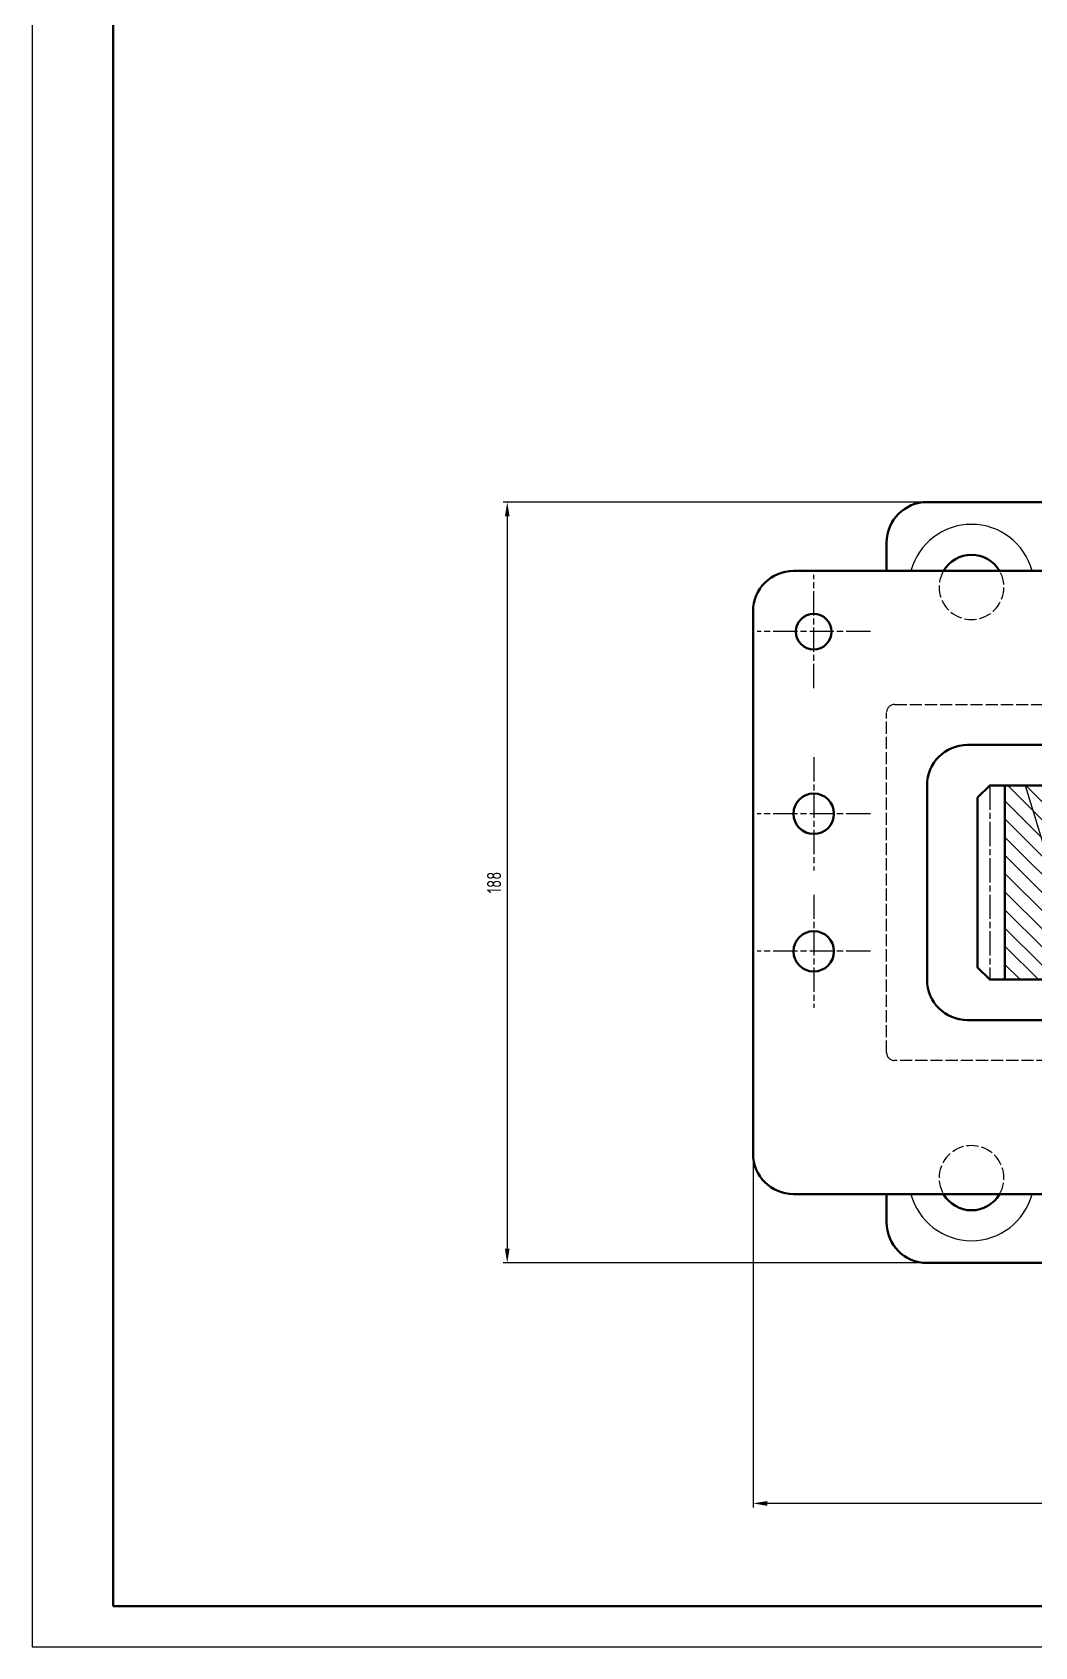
# Model space of a CAD drawing. Header units: millimetres. Extents: x -11122 to -2883, y -3177 to -1688.
# Drawn here: x -9732.6 to -9484.9, y -3176.6 to -2777.7 of the extents above; entities that cross this region are included whole.
import ezdxf

# ---------------------------------------------------------------- set-up
doc = ezdxf.new("R2010")
doc.units = ezdxf.units.MM
doc.header["$LTSCALE"] = 0.5
doc.linetypes.add('AM_ISO02W050', pattern=[7.5, 6, -1.5])
doc.linetypes.add('AM_ISO08W050', pattern=[18, 12, -1.5, 3, -1.5])
for name, color, linetype, lineweight in [('AM_0', 7, 'Continuous', 50), ('AM_0N', 7, 'Continuous', 50), ('AM_3', 6, 'AM_ISO02W050', 25), ('AM_4', 3, 'Continuous', 25), ('AM_5', 3, 'Continuous', 25), ('AM_7', 4, 'AM_ISO08W050', 25), ('Đường tâm', 4, 'AM_ISO08W050', 25)]:
    doc.layers.add(name, color=color, linetype=linetype, lineweight=lineweight)
doc.styles.get("Standard").update_dxf_attribs({"font": 'tcvn+7284-2003i.ttf', "width": 0.8, "height": 3.5})
doc.styles.add('TCVN', font='tcvn+7284-2003i.ttf', dxfattribs={"width": 0.8, "height": 3.5})
doc.dimstyles.new('AM_ISO$0', dxfattribs={"dimtxt": 3.5, "dimasz": 3.5, "dimexe": 1, "dimexo": 1, "dimgap": 1.5, "dimtad": 1, "dimdsep": 46, "dimtxsty": 'Standard', "dimcen": 0, "dimclrd": 256, "dimclre": 256, "dimclrt": 130, "dimadec": 0, "dimazin": 2, "dimtp": 0.1, "dimtm": 0.1, "dimtfac": 0.71, "dimtdec": 3, "dimtmove": 0, "dimatfit": 3, "dimfxl": 1, "dimlwd": -1, "dimlwe": -1, "dimarcsym": 1})

# ---------------------------------------------------------------- blocks, each defined once
blk = doc.blocks.new('*D50')
at = {"layer": 'AM_5', "linetype": 'ByBlock', "transparency": 16777216}
for p, q in [((-9554.49, -3055.76), (-9554.49, -3142.18)), ((-9096.4, -3055.76), (-9096.4, -3142.18)), ((-9099.9, -3141.18), (-9550.99, -3141.18))]:
    blk.add_line(p, q, dxfattribs=at)
at = {"layer": 'AM_5', "transparency": 16777216}
for points in [[(-9550.99, -3140.6), (-9550.99, -3141.77), (-9554.49, -3141.18)], [(-9099.9, -3140.6), (-9099.9, -3141.77), (-9096.4, -3141.18)]]:
    blk.add_solid(points, dxfattribs=at)
at = {"layer": 'AM_5', "color": 3, "transparency": 16777216, "insert": (-9325.45, -3137.93), "char_height": 3.5, "attachment_point": 5, "style": 'TCVN'}
blk.add_mtext('458', dxfattribs=at)
blk = doc.blocks.new('*D51')
at = {"layer": 'AM_5', "linetype": 'ByBlock', "transparency": 16777216}
for p, q in [((-9512.49, -2893.76), (-9616.23, -2893.76)), ((-9615.23, -2897.26), (-9615.23, -3078.26)), ((-9512.49, -3081.76), (-9616.23, -3081.76))]:
    blk.add_line(p, q, dxfattribs=at)
at = {"layer": 'AM_5', "transparency": 16777216}
for points in [[(-9615.81, -2897.26), (-9614.65, -2897.26), (-9615.23, -2893.76)], [(-9615.81, -3078.26), (-9614.65, -3078.26), (-9615.23, -3081.76)]]:
    blk.add_solid(points, dxfattribs=at)
at = {"layer": 'AM_5', "color": 3, "transparency": 16777216, "insert": (-9618.48, -2987.76), "char_height": 3.5, "attachment_point": 5, "rotation": 90, "style": 'TCVN'}
blk.add_mtext('188', dxfattribs=at)

msp = doc.modelspace()

# ---------------------------------------------------------------- hatches: boundary and pattern name
at = {"layer": 'AM_7'}
h = msp.add_hatch(dxfattribs=at)
h.set_pattern_fill('ANSI31', color=256, angle=270)
h.set_pattern_definition([(315, (-9507.4938, -5543.1216), (2.245064, 2.245064), [])])
h.paths.add_polyline_path([(-9288.44, -2979.76), (-9311.58, -2979.76, -0.388879), (-9313.57, -2977.93), (-9314.65, -2965.58, 0.388879), (-9316.65, -2963.76), (-9330.65, -2963.76), (-9332.65, -2965.76), (-9332.65, -3009.76), (-9330.65, -3011.76), (-9325.15, -3011.76), (-9316.65, -3011.76, 0.388879), (-9314.65, -3009.93), (-9313.57, -2997.58, -0.388879), (-9311.58, -2995.76), (-9288.44, -2995.76)])
h.paths.add_polyline_path([(-9233.07, -2963.76), (-9242.07, -2963.76), (-9243.31, -2977.93, -0.388879), (-9245.3, -2979.76), (-9268.44, -2979.76), (-9268.44, -2995.76), (-9245.3, -2995.76, -0.388879), (-9243.31, -2997.58), (-9242.07, -3011.76), (-9233.07, -3011.76)])
h.paths.add_polyline_path([(-9392.65, -2965.76), (-9394.65, -2963.76), (-9397.65, -2963.76), (-9408.66, -2963.76, 0.388879), (-9410.65, -2965.58), (-9411.74, -2977.93, -0.388879), (-9413.73, -2979.76), (-9436.87, -2979.76), (-9436.87, -2995.76), (-9413.73, -2995.76, -0.388879), (-9411.74, -2997.58), (-9410.65, -3009.93, 0.388879), (-9408.66, -3011.76), (-9394.65, -3011.76), (-9392.65, -3009.76)])
h.paths.add_polyline_path([(-9487.24, -2963.76), (-9492.24, -2963.76), (-9492.24, -3011.76), (-9483.24, -3011.76), (-9482, -2997.58, -0.388879), (-9480.01, -2995.76), (-9477.45, -2995.76)])
h.paths.add_polyline_path([(-9456.87, -2979.76), (-9479.35, -2979.76), (-9474.45, -2995.76), (-9456.87, -2995.76)])
h.paths.add_polyline_path([(-9479.35, -2979.76), (-9480.01, -2979.76, -0.388879), (-9482, -2977.93), (-9482.84, -2968.34), (-9484.24, -2963.76), (-9487.24, -2963.76), (-9477.45, -2995.76), (-9474.45, -2995.76)])

# ---------------------------------------------------------------- linework, layer by layer
at = {"layer": 'AM_0'}
for p, q in [((-9712.6, -2345.59), (-9712.6, -3166.59)), ((-9511.49, -2893.76), (-9440.15, -2893.76)), ((-9521.49, -2903.76), (-9521.49, -2910.76)), ((-9544.49, -2910.76), (-9445.15, -2910.76)), ((-9554.49, -2920.76), (-9554.49, -3054.76)), ((-9501.49, -2953.76), (-9417.65, -2953.76)), ((-9511.49, -3011.76), (-9511.49, -2963.76)), ((-9492.24, -2963.76), (-9492.24, -3011.76)), ((-9498.99, -3021.76), (-9501.49, -3021.76)), ((-9417.65, -3021.76), (-9498.99, -3021.76)), ((-9445.15, -3064.76), (-9544.49, -3064.76)), ((-9521.49, -3071.76), (-9521.49, -3064.76)), ((-9440.15, -3081.76), (-9511.49, -3081.76)), ((-9712.6, -3166.59), (-8553.6, -3166.59))]:
    msp.add_line(p, q, dxfattribs=at)
msp.add_lwpolyline([(-9410.49, -2963.76), (-9495.99, -2963.76), (-9498.99, -2966.76), (-9498.99, -3008.76), (-9495.99, -3011.76), (-9410.49, -3011.76)], dxfattribs=at)
for centre, radius in [((-9539.49, -2925.76), 4.4), ((-9539.49, -2970.76), 5), ((-9539.49, -3004.76), 5)]:
    msp.add_circle(centre, radius, dxfattribs=at)
for centre, radius, start, end in [((-9511.49, -2903.76), 10, 90, 180), ((-9500.49, -2914.76), 8, 30, 150), ((-9544.49, -2920.76), 10, 90, 180), ((-9501.49, -2963.76), 10, 90, 180), ((-9501.49, -3011.76), 10, 180, 270), ((-9544.49, -3054.76), 10, 180, 270), ((-9500.49, -3060.76), 8, 210, 330), ((-9511.49, -3071.76), 10, 180, 270)]:
    msp.add_arc(centre, radius, start, end, dxfattribs=at)
at = {"layer": 'AM_0N', "lineweight": 25}
for centre, start, end in [((-9500.49, -2914.76), 14.9552, 165.0448), ((-9500.49, -3060.76), 194.9552, 345.0448)]:
    msp.add_arc(centre, 15.5, start, end, dxfattribs=at)
at = {"layer": 'AM_3', "lineweight": 25}
for p, q in [((-9519.49, -2943.76), (-9417.65, -2943.76)), ((-9521.49, -3029.76), (-9521.49, -2945.76)), ((-9417.65, -3031.76), (-9519.49, -3031.76))]:
    msp.add_line(p, q, dxfattribs=at)
for centre, radius, start, end in [((-9500.49, -2914.76), 8, 150, 30), ((-9519.49, -2945.76), 2, 90, 180), ((-9519.49, -3029.76), 2, 180, 270), ((-9500.49, -3060.76), 8, 330, 210)]:
    msp.add_arc(centre, radius, start, end, dxfattribs=at)
at = {"layer": 'AM_4'}
for p, q in [((-9732.6, -2335.59), (-9732.6, -3176.59)), ((-9487.24, -2963.76), (-9472.56, -3011.76)), ((-9732.6, -3176.59), (-8543.6, -3176.59))]:
    msp.add_line(p, q, dxfattribs=at)
at = {"layer": 'AM_7'}
msp.add_line((-9495.99, -2963.76), (-9495.99, -3011.76), dxfattribs=at)
at = {"layer": 'Đường tâm'}
for p, q in [((-9539.49, -2939.76), (-9539.49, -2911.76)), ((-9525.49, -2925.76), (-9553.49, -2925.76)), ((-9539.49, -2956.76), (-9539.49, -2984.76)), ((-9525.49, -2970.76), (-9553.49, -2970.76)), ((-9539.49, -2990.76), (-9539.49, -3018.76)), ((-9525.49, -3004.76), (-9553.49, -3004.76))]:
    msp.add_line(p, q, dxfattribs=at)

# ---------------------------------------------------------------- dimensions: what is measured, and where the dimension line sits
at = {"layer": 'AM_5'}
for p1, p2, distance, override, picture, middle in [((-9511.49, -2893.76), (-9511.49, -3081.76), -103.74, {"dimtxt": 2.5493, "dimtoh": 1, "dimdec": 0, "dimpost": '', "dimtxsty": 'TCVN', "dimclrt": 3, "dimadec": 8, "dimtdec": 2}, '*D51', (-9618.48, -2987.76)), ((-9096.4, -3054.76), (-9554.49, -3054.76), 86.43, {"dimtxt": 2.5493, "dimtoh": 1, "dimdec": 0, "dimtxsty": 'TCVN', "dimclrt": 3, "dimadec": 8, "dimtdec": 2}, '*D50', (-9325.45, -3137.93))]:
    dim = msp.add_aligned_dim(p1=p1, p2=p2, distance=distance, dimstyle='AM_ISO$0', override=override, dxfattribs=at)
    dim.commit()
    dim.dimension.update_dxf_attribs({"geometry": picture, "text_midpoint": middle})

doc.saveas('drawing.dxf')
